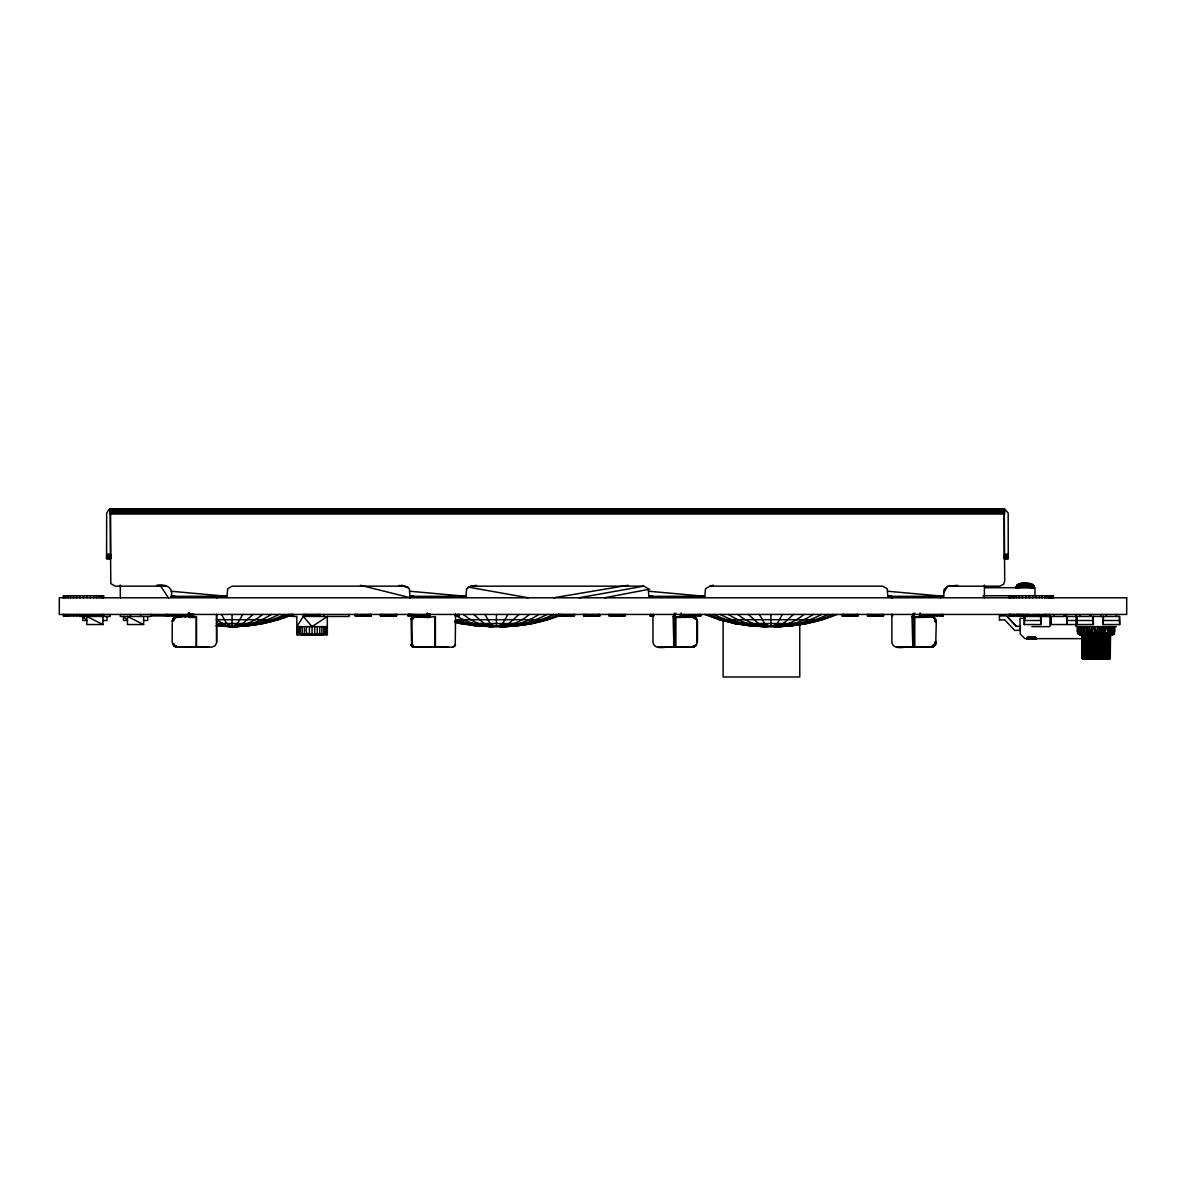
<?xml version="1.0" encoding="UTF-8"?>
<svg xmlns="http://www.w3.org/2000/svg" width="1186" height="1186" viewBox="0 0 1186 1186"><rect width="100%" height="100%" fill="white"/><g stroke="black" fill="none" stroke-linecap="round" stroke-linejoin="round"><path stroke-width="1.5" d="M1026.839 638.646L1028.736 637.282L1029.077 638.646L1030.96 637.282L1032.502 638.646L1033.495 637.282L1035.511 638.646L1035.141 637.282L1036.697 638.646L1035.141 637.282M1097.673 632.701L1097.584 634.629L1104.403 633.917L1111.326 634.703L1097.643 632.657L1085.472 634.658L1084.256 626.623C1095.864 637.712 1072.07 638.513 1078.044 626.623L1079.853 634.48L1089.875 634.525L1090.305 635.711L1081.069 634.703L1085.946 634.703L1078.459 633.887L1078.044 632.657L1114.366 632.657L1114.366 626.623C1117.449 641.493 1102.861 630.374 1096.205 633.013L1110.052 634.673L1113.521 634.302L1114.366 632.657L1092.484 634.629L1091.935 626.623C1106.049 642.056 1070.869 629.751 1080.075 634.703L1112.32 634.703L1114.366 632.657L1113.017 634.569L1108.05 634.895L1093.833 634.747L1093.625 632.701L1082.358 632.657L1083.085 634.466L1092.098 635.711L1091.876 634.703L1088.333 633.917L1089.193 626.623L1090.779 634.703L1078.637 633.013L1080.609 634.703M1111.801 634.703L1113.432 632.983L1099.318 632.701L1098.844 634.703L1100.341 634.139L1100.475 626.623C1109.236 644.028 1084.538 630.7 1078.326 633.68L1081.128 632.657L1083.381 635.37L1083.604 657.889L1084.464 658.897L1082.077 657.889L1082.077 635.711L1079.986 632.657M1112.572 632.657L1100.119 634.703L1103.988 634.643L1109.429 632.672L1107.754 635.711L1106.686 658.897L1102.061 657.889L1102.343 634.703L1093.284 635.711L1086.732 634.703M1094.174 633.68L1105.144 634.643L1105.797 626.623C1114.632 640.811 1094.574 632.153 1089.193 632.657L1081.721 634.302L1092.232 632.701L1091.95 634.806M1100.445 633.013C1085.546 636.437 1121.571 631.901 1110.318 635.711L1110.126 658.482L1107.072 658.897L1107.857 635.711L1111.326 634.703L1095.805 635.399L1088.733 634.643L1107.057 632.672L1106.271 634.643L1103.855 634.703L1113.965 633.858L1103.217 633.324L1084.434 635.711L1083.604 657.889L1089.43 658.897L1084.686 657.889L1084.389 635.37L1079.275 634.525L1113.343 634.421L1109.236 633.013L1110.229 626.623C1117.538 639.017 1103.87 633.116 1098.266 632.657L1097.643 626.623C1107.961 639.788 1089.282 633.28 1083.455 632.672L1078.459 633.902L1080.357 634.673M1081.069 634.703L1105.619 634.703L1104.7 657.889L1108.613 658.897L1109.473 658.23L1109.221 635.711L1108.584 657.889L1107.739 658.897L1104.225 657.889L1104.225 635.711L1108.421 635.711M1113.802 632.657L1113.372 626.623L1112.839 633.354L1110.289 635.37L1110.259 658.23L1082.077 657.889L1082.596 635.711L1081.676 634.703M1112.409 632.983L1109.562 635.711L1109.473 658.23M176.862 616.587L173.853 617.773L172.252 620.797L172.178 642.011L173.853 645.896L176.047 647.007L211.582 647.156L214.859 645.97L216.593 642.96L216.489 614.437M1108.584 657.889L1108.673 635.711L1110.645 633.013L1110.229 626.623M675.798 613.206L674.715 616.587L673.93 647.156C668.311 645.495 654.301 651.603 652.967 642.071L652.967 614.63M914.702 613.206L913.605 616.587L912.82 647.156C907.216 645.495 893.191 651.603 891.872 642.071L891.872 614.437M1098.266 632.657C1096.813 637.594 1075.539 635.874 1080.431 626.623L1082.106 633.976L1086.969 635.711L1079.586 634.629L1093.744 634.51L1102.357 632.687L1104.566 632.687L1104.403 633.917M428.087 615.949L408.088 615.949L408.103 614.437L428.057 615.03M1066.97 616.453L1066.97 624.533L1066.911 616.453M1088.585 635.711C1088.007 633.769 1084.464 634.036 1086.925 635.711L1087.977 658.897L1083.1 657.889L1083.426 635.711L1096.264 633.027M1086.109 635.711L1093.181 634.836L1094.218 658.897L1095.034 635.711L1104.033 634.703L1102.061 635.711L1101.423 657.889L1094.218 658.897L1088.036 657.889L1088.377 635.711C1083.055 628.12 1108.791 639.521 1111.282 632.657M1109.221 657.889L1109.562 635.711M1082.077 657.889L1086.658 658.897L1085.249 634.836L1083.1 635.711L1082.699 657.889L1083.619 658.897M1090.794 636.793L1090.898 631.249M1108.421 657.889L1102.758 658.897L1103.573 635.37L1100.341 635.059L1097.332 635.711L1095.968 658.897L1103.188 657.889L1104.225 635.711M189.567 613.903L189.567 617.417L189.226 612.91L189.152 617.417L194.548 617.417L194.548 616.587L193.392 617.417L193.392 613.903M1040.759 624.533L1040.759 616.453L1040.759 624.533L1024.289 624.533L1024.452 616.453L1119.525 616.453L1119.688 624.533L1103.217 624.533L1103.38 616.453L1103.217 624.533M1050.707 624.533L1050.766 616.453L1050.707 624.533L1075.672 624.533M1076.903 624.533L1077.066 616.453L1076.903 624.533L1093.373 624.533L1093.21 616.453L1093.373 624.533M1097.584 634.629C1089.904 636.126 1110.007 634.391 1110.155 635.711L1109.518 657.889L1110.318 657.889M1088.259 635.059L1107.072 634.703L1100.119 634.703C1102.061 636.585 1104.744 632.346 1102.268 633.013M1084.271 657.889C1086.91 658.897 1095.701 659.001 1097.851 657.889L1098.725 634.703L1092.484 635.711M1090.868 632.701L1092.484 657.889L1099.541 658.764L1100.564 634.703M309.042 633.68L306.018 634.703L301.511 633.68L301.511 634.703L309.398 634.184L301.511 634.184L302.904 633.68C309.694 634.836 311.977 634.851 304.253 633.68L301.511 634.036L305.01 634.703L309.531 633.68M1036.386 638.646L1035.304 637.282L1036.386 638.646L1034.488 637.282L1034.148 638.646L1032.265 637.282L1030.723 638.646L1029.73 637.282L1027.713 638.646L1028.084 637.282L1026.527 638.646L1028.084 637.282M1087.384 657.889L1088.036 635.711L1088.036 657.889M892.228 614.437L892.658 615.949M1099.541 635.711L1099.718 634.703M1093.284 635.711L1092.499 658.897L1098.814 657.889M1088.763 657.889L1089.222 658.897L1095.953 657.889L1096.842 634.703L1088.377 635.711L1088.97 658.23L1090.987 658.897L1086.094 657.889L1086.925 635.711L1098.992 634.139L1097.643 633.902M1098.562 635.711L1099.422 658.897L1106.36 657.889L1105.752 658.897L1110.229 658.186L1110.467 634.94M1104.225 657.889L1105.026 635.711L1111.341 634.703L1105.411 634.762M1102.268 632.657L1103.217 626.623C1104.878 630.062 1105.159 637.757 1099.555 635.399M1104.833 657.889C1102.832 659.979 1114.321 658.408 1107.843 657.889L1108.673 635.711L1109.681 635.207C1113.624 634.08 1106.375 635.459 1110.289 635.37L1097.747 634.747M1024.289 624.533L1024.452 616.453M1085.605 635.711L1084.686 657.889C1086.91 659.846 1081.187 658.823 1082.699 657.889L1082.596 635.711L1081.721 634.94L1083.381 635.37M1015.75 587.707C1018.211 581.14 1029.626 581.511 1033.91 586.092L1033.984 587.707M1091.58 635.711L1090.601 657.889C1095.686 658.912 1087.829 658.779 1085.679 658.23C1079.645 657.993 1084.108 659.431 1088.081 657.889M302.904 633.68L301.511 634.629M1099.659 657.889L1106.108 658.23L1106.39 635.711C1108.287 633.665 1107.324 635.918 1108.302 632.672M1023.518 587.707C1022.199 580.68 1030.916 584.609 1033.747 586.877L1031.968 584.313L1029.507 583.66L1032.784 584.802L1034.548 587.707M1082.566 634.703L1081.573 634.836L1090.171 635.711L1088.941 657.889L1096.012 658.897L1094.886 657.889M1102.002 635.207L1100.282 635.711L1101.423 657.889C1100.059 659.268 1091.906 659.283 1090.483 657.889L1090.171 635.711M1110.852 634.095L1108.717 634.703L1110.052 632.657M1107.754 635.711C1103.351 635.815 1101.942 634.199 1100.46 632.701M1101.423 657.889L1101.068 658.897L1107.783 657.889M1102.061 657.889L1103.543 635.711M1081.736 632.657L1082.181 626.623L1083.337 633.68L1085.457 635.711L1081.869 635.103L1082.877 635.711M1103.188 657.889L1102.654 658.897L1097.332 657.889M1107.694 632.657L1108.154 626.623L1109.266 632.657M935.68 642.071L934.064 645.955L931.158 647.156M411.913 617.18L414.981 616.587L412.654 619.136L411.068 619.136L413.41 616.587L411.112 618.692L411.616 646.177L413.41 647.082L435.41 647.082L435.41 616.587L427.316 617.417L427.316 612.91M913.368 613.206L912.019 616.587L912.82 647.082L932.492 647.007L935.739 644.547L936.288 620.797L934.687 617.773L931.677 616.587M1027.61 614.437L1027.447 616.453L1027.447 614.437M1104.774 635.711L1105.782 632.657L1104.166 633.013L1112.957 634.599L1105.782 632.657M455.572 614.215L455.231 645.881L453.022 647.156L435.292 647.082M304.253 633.68L303.912 634.703L301.511 634.466L322.622 634.466L315.684 633.68C314.038 635.133 315.52 634.569 318.619 633.68L322.622 634.184L321.228 633.68C315.476 635.147 310.065 635.192 319.879 633.68L322.622 634.036L314.868 634.184L322.622 634.703L322.622 633.68L318.13 634.703L315.091 633.68M1104.7 657.889L1104.122 658.897L1095.953 658.23M1021.932 587.707L1023.637 583.66L1033.288 587.707C1031.523 580.25 1023.103 585.41 1019.1 587.707L1017.632 584.802L1020.79 583.66L1017.514 584.802L1015.898 587.707M1094.144 632.657L1094.767 626.623L1096.205 634.703L1080.431 632.657C1077.748 635.726 1086.406 634.377 1088.081 635.711M1105.026 635.711L1106.182 657.889L1110.081 658.541L1082.596 658.764L1110.126 658.482L1108.273 658.897M305.528 633.68L305.01 634.703M1108.999 658.23L1110.229 658.186L1108.613 658.897M1030.723 638.646L1030.96 637.282M1034.414 587.707L1033.273 585.395L1029.507 583.66L1033.273 585.395L1032.354 587.707C1028.988 585.81 1020.746 580.236 1020.449 587.707L1017.973 584.802L1020.716 583.66L1017.025 585.395L1016.313 587.707M1083.233 635.059L1082.077 635.711L1110.318 635.711L1111.149 634.703L1104.952 634.703M1079.482 633.013L1080.431 626.623M306.67 633.68L306.018 634.703M1013.496 597.788L1013.852 595.772L1013.852 597.788M308.404 634.703L309.472 634.036M1083.144 632.657L1084.256 626.623M232.115 614.437L231.967 626.549L216.549 625.126M1019.1 587.707C1019.945 580.325 1027.639 585.884 1031.197 587.707L1032.665 584.802L1027.995 583.66M308.093 634.703C307.886 634.821 304.95 631.93 306.848 626.623M1028.736 637.282L1028.351 638.646L1030.323 637.282L1031.612 638.646L1032.902 637.282L1034.874 638.646L1034.859 637.282L1036.015 638.646L1034.029 637.282L1033.347 638.646L1031.612 637.282L1029.878 638.646L1029.196 637.282L1027.209 638.646L1028.366 637.282L1027.713 638.646M172.919 620.738L173.808 618.455L176.284 616.646M412.002 619.922L412.031 643.805M309.057 634.466L308.449 633.68L307.574 634.703M1017.944 587.707L1019.308 584.802L1021.309 583.66L1020.182 583.734L1016.521 586.092L1033.91 586.092L1028.988 583.66L1032.324 584.802L1029.848 587.707C1029.552 580.236 1021.309 585.81 1017.944 587.707L1016.906 586.092L1017.514 584.802L1022.302 583.66M1096.205 632.657L1097.643 626.623M411.616 617.491C414.122 616.542 412.802 619.611 411.112 618.692M1016.521 586.092L1020.983 583.66L1025.149 586.092C1027.699 583.052 1034.34 583.631 1028.277 586.877L1020.182 583.734L1017.01 587.707L1026.661 583.66L1033.792 586.092M1104.181 632.657L1105.797 626.623M1110.318 635.711L1111.312 634.703M1029.878 638.646L1030.323 637.282M1090.127 632.657L1091.935 626.623M964.559 509.298L966.382 509.016L960.008 509.061L966.56 509.016L148.458 509.016M1082.151 658.23L1110.2 658.23L1109.533 658.867M684.959 617.417C688.888 615.756 697.472 615.326 697.472 621.672L697.472 642.011L696.093 645.599L692.787 647.082L673.93 647.156L673.114 616.587L674.463 613.206M1029.077 638.646L1029.73 637.282M1113.357 633.976L1078.711 634.169L1113.357 633.976L1110.215 632.657L1107.65 635.37L1107.457 657.889L1106.849 634.703M1090.142 633.013L1110.986 634.762L1107.798 635.399M242.715 614.437L237.556 623.495L232.263 626.549L226.674 623.495L221.53 614.437M507.904 614.437L502.745 623.495L497.379 626.549M782.375 614.437L777.215 623.495L771.849 626.549M1028.351 638.646L1029.196 637.282M940.646 597.788L941.536 596.321M943.715 592.689L947.54 586.344M965.523 509.016L960.008 509.372M1027.209 638.646L1028.366 637.282M1026.602 638.646L1027.921 637.282M252.974 614.437L242.819 623.495L232.382 626.549C251.995 626.416 271.446 622.25 289.428 614.437M519.023 614.437L508.868 623.495L498.313 626.549M793.493 614.437L783.353 623.495L772.783 626.549M1087.147 632.672L1079.393 634.569L1096.264 632.701L1093.625 632.701M302.726 634.703L307.648 633.68M453.022 647.156L455.572 644.621M961.031 509.061L960.008 509.061L966.382 509.016M693.336 646.533L694.522 645.599M1110.022 633.013L1111.267 632.983M1112.957 632.657L1111.979 626.623L1111.979 632.657L1113.343 632.657M923.85 617.417L921.552 617.298M149.688 509.357L148.799 509.016L154.832 509.016L149.54 509.357M931.707 646.785L933.115 645.896M322.622 634.629L316.484 633.68L316.054 634.703M1029.73 586.877L1031.657 584.313L1028.988 583.66M1079.067 634.421L1078.326 633.68M262.61 614.437C254.071 621.449 243.575 626.401 232.382 626.549C250.542 626.416 268.525 622.176 284.936 614.437M529.46 614.437C520.906 621.464 510.395 626.416 499.173 626.549M803.945 614.437C795.391 621.464 784.865 626.416 773.657 626.549M963.343 509.298L964.855 509.016M312.066 634.703L312.066 626.623L327.321 616.453L327.321 634.703L296.826 634.703L296.826 616.453L293.105 616.453L293.001 614.437M1032.354 587.707C1031.568 581.511 1025.297 584.802 1022.021 586.877L1019.159 584.313L1023.637 583.66M1017.217 586.877L1021.339 584.802L1023.622 586.092M156.715 585.306C163.994 583.69 174.312 586.966 171.125 596.321L227.03 596.321L227.712 588.701L232.115 586.166L404.93 586.166L409.333 588.701L410.015 596.321L465.935 596.321L466.617 588.701L471.005 586.166L643.835 586.166L648.223 588.701L648.905 596.321L704.825 596.321L705.507 588.701L709.91 586.166L882.725 586.166L887.128 588.701L887.81 596.321L943.715 596.321L944.026 589.501L947.91 586.24L999.635 586.166L1003.519 584.342L1004.705 581.081L1004.231 509.016L1004.231 558.799L1008.263 558.799L1008.189 513.138L1004.69 509.09L111.217 509.046L108.386 510.217L106.651 513.227L106.577 558.799L110.609 558.799L110.609 513.064M1112.127 633.858L1114.232 633.354L1078.296 633.62L1114.084 633.68L1112.928 633.013M413.81 617.313L418.495 616.512L415.649 617.313M1110.926 634.762L1109.577 634.747M1086.613 632.657L1086.613 626.623L1089.074 634.703L1078.074 632.983L1079.038 626.623L1079.453 632.657M1094.144 633.013L1095.997 657.889M963.996 509.298L964.974 509.298M308.449 633.68L303.912 634.703M271.327 614.437C259.704 621.849 246.243 626.416 232.382 626.549C248.6 626.416 264.567 622.057 278.843 614.437M538.904 614.437C527.281 621.849 513.82 626.416 499.958 626.549M813.374 614.437C801.751 621.849 788.29 626.416 774.443 626.549M1026.779 587.707L1030.456 584.313L1029.211 583.734M1026.735 586.877L1029.848 583.957L1027.372 583.66M1078.459 633.887L1085.724 634.673L1084.434 632.672M1113.684 633.354L1078.074 632.983L1080.001 632.983M1083.767 657.889L1082.329 658.541L1084.034 658.764M178.434 616.587L174.52 617.269M547.043 614.437C532.781 622.042 516.844 626.401 500.64 626.549M821.513 614.437C807.251 622.042 791.314 626.401 775.11 626.549M1086.45 634.703L1094.841 633.027M553.654 614.437C537.258 622.161 519.32 626.401 501.189 626.549M828.125 614.437C811.743 622.161 793.79 626.401 775.674 626.549M1083.1 658.897L1093.284 657.889M1082.032 635.385L1085.264 634.999M1104.047 657.889L1097.717 658.897L1097.332 635.711M115.101 509.016L109.512 509.506L111.276 510.766L109.913 509.328M558.517 614.437C540.579 622.22 521.158 626.401 501.604 626.549M832.987 614.437C815.049 622.22 795.643 626.401 776.074 626.549M292.186 614.437C268.273 624.414 241.959 628.269 216.178 625.778M561.497 614.437C542.61 622.265 522.3 626.386 501.841 626.549M835.967 614.437C817.08 622.265 796.77 626.386 776.326 626.549M232.115 625.778L232.263 626.549L244.331 625.778L232.53 626.549C253.285 626.386 273.892 622.265 293.105 614.437M490.915 626.549C515.302 627.305 539.897 623.88 562.505 614.437L562.342 615.949M765.4 626.549C789.772 627.305 814.382 623.88 836.975 614.437M1110.2 658.23L1082.329 658.541L1083.648 658.23M1101.512 634.643L1114.336 632.983M1079.127 633.591L1084.271 632.657L1083.159 633.013L1092.41 634.569L1091.016 634.139M148.799 509.016L154.832 509.016L150.785 509.016M1090.868 633.013L1081.395 633.858M1101.616 634.703L1084.701 632.657M208.958 646.844L192.577 647.156M447.848 646.844L431.467 647.156M1083.455 632.672L1082.433 633.294L1088.214 633.324M234.887 625.778L231.967 626.549L216.934 624.637M1021.205 583.957L1017.395 585.395L1016.55 586.877C1021.517 583.201 1029.418 582.311 1034.162 586.877L1016.002 586.877L1019.308 584.802L1024.378 583.66M1021.695 584.313L1025.149 583.66L1033.08 586.877M709.91 586.166L713.468 585.232M1085.472 634.658L1094.841 632.701M1082.996 634.836L1081.41 634.762L1092.232 633.013M1110.467 634.703L1106.39 635.711L1101.394 635.251M1086.02 633.932L1081.914 634.48M1113.965 633.858L1112.972 634.095L1113.758 634.095M1088.185 633.013L1089.504 632.687L1089.875 634.525M1103.217 633.324L1104.551 633.013M1099.022 633.902L1103.247 633.013M1100.386 633.902L1111.208 633.294M1089.993 634.703L1096.264 633.62M1086.42 633.013L1088.214 632.657M1101.794 633.902L1105.263 632.672M1099.318 632.701L1096.264 633.324L1101.868 633.324M604.504 597.788L649.78 589.131M579.079 597.788L643.835 586.166M1021.102 583.734L1018.537 584.802L1020.568 586.877M1078.771 634.213L1082.61 633.858M553.669 597.788L628.076 585.247M1083.441 658.764L1083.796 658.541M1108.717 635.37L1110.259 635.711M1104.21 634.362L1111 633.858M471.005 586.166L476.49 585.365M242.359 625.778L231.967 626.549L224.154 625.778L216.46 623.495L263.425 623.495M1108.866 635.059L1110.407 635.251M1081.573 634.836C1075.183 633.443 1081.943 634.97 1085.664 634.703M1080.52 633.013L1084.048 635.399L1101.527 634.806M1105.219 634.703L1110.496 634.48M1021.309 583.66L1019.856 584.313L1023.562 586.877M690.43 647.156L691.942 647.022M692.253 647.156L695.174 645.955L693.336 645.955M929.32 647.156L930.921 647.007M232.263 626.549L240.091 625.778M1093.744 634.51L1092.558 634.703M681.164 617.357L690.044 616.512L692.891 617.313M920.054 617.357L928.934 616.512L931.796 617.313M1108.94 634.673L1113.521 634.302M171.125 596.321L174.653 596.009M410.015 596.321L413.514 596.009M648.905 596.321L652.522 595.995M948.8 586.166L957.695 585.35M887.81 596.321L891.012 596.039M1110.689 634.302L1106.582 634.377M1106.434 634.54L1103.469 634.703M682.662 617.298L685.286 617.417M1110.274 634.599L1106.271 634.643L1109.384 634.673L1108.124 634.762M1083.782 634.895L1085.101 634.806M1022.94 583.66L1020.568 583.734L1021.339 584.802M245.917 625.778L232.53 626.549L247.103 625.778M1092.024 634.999L1093.877 634.895L1093.937 635.711M912.82 647.156L914.124 647.082L914.124 617.417L913.428 647.082L912.716 616.587L912.82 647.156L914.791 647.082L914.791 617.417M964.055 509.016L960.008 509.15M190.946 647.156L191.687 647.156M430.236 647.156L433.602 647.156M678.288 647.156L674.938 647.156M913.843 647.156L917.534 647.156M916.763 647.156L917.593 647.156M191.005 647.156L191.776 647.156M1112.053 634.673L1105.989 633.013M315.283 634.629L309.427 634.703L309.427 626.623M1086.257 634.377L1081.543 634.095M1087.325 634.169L1091.135 634.51M1083.485 633.013L1084.449 634.658L1093.67 633.902M691.216 647.082L673.93 647.156L673.826 616.587L674.538 647.082L675.234 617.417L675.234 647.082L673.93 647.156L675.901 647.082L675.901 617.417M933.619 617.313L930.773 616.512L924.176 617.417M1092.276 633.62L1081.187 633.294M1092.336 634.139L1093.685 634.139M191.346 647.156L194.697 647.156M110.135 509.268L1004.705 509.268M110.135 509.654L1004.705 509.654M110.135 510.158L1004.705 510.158M110.135 510.781L1004.705 510.781M110.135 511.507L1004.705 511.507M110.135 512.293L1004.705 512.293M110.135 513.064L1004.705 513.138M110.135 514.012L1004.705 514.012M106.577 554.233L110.609 554.233M1004.231 554.233L1008.263 554.233M106.577 555.048L110.609 555.048M1004.231 555.048L1008.263 555.048M106.577 555.819L110.609 555.819M1004.231 555.819L1008.263 555.819M106.577 556.545L110.609 556.545M1004.231 556.545L1008.263 556.545M106.577 557.198L110.609 557.198M1004.231 557.198L1008.263 557.198M106.577 557.746L110.609 557.746M1004.231 557.746L1008.263 557.746M106.577 558.206L110.609 558.206M1004.231 558.206L1008.263 558.206M106.577 558.532L110.609 558.532M1004.231 558.725L1008.263 558.532M1019.856 583.734L1030.441 583.734M1019.026 583.957L1031.286 583.957M1018.24 584.313L1032.072 584.313M1017.514 584.802L1032.784 584.802M1016.891 585.395L1033.406 585.395M166.04 586.166L115.205 586.166L110.817 583.616L110.135 509.016L113.396 509.313M984.677 587.707L1034.963 587.707L1034.963 595.772M982.986 595.772L1053.45 595.772M189.641 615.949L151.675 615.949L151.675 614.437M287.516 615.949L293.802 615.949M304.165 615.949L320.309 615.949L320.176 614.437M380.528 615.949L380.528 614.437L380.41 615.949L396.554 615.949L396.554 614.437M455.291 615.949L458.908 615.949L458.908 614.437M558.428 615.949L558.428 614.437L558.309 615.949L574.454 615.949L574.454 614.437M653.827 615.949L650.136 615.949L650.165 614.437L650.195 615.949M679.963 615.949L701.015 615.949L700.956 614.437M842.075 615.949L858.219 615.949L858.086 614.437M867.485 615.949L883.629 615.949L883.629 614.437M919.061 615.949L943.092 615.949L943.048 614.437L943.003 615.949M999.413 615.934L1006.499 615.86L1016.417 626.356L1020.093 626.356M690.044 616.512L694.062 616.913L696.538 619.922M928.934 616.512L931.514 616.512M176.047 616.661L196.52 616.587L196.52 647.082L176.047 647.007M412.609 616.75L427.805 616.587M673.114 616.587L681.224 617.417L681.224 612.91M679.356 616.587L693.602 616.661M912.019 616.587L920.114 617.417L920.114 612.91M919.951 616.587L932.492 616.661M175.261 616.898L176.833 616.898M412.239 616.928L413.81 616.928M414.463 616.913L416.301 616.913M692.239 616.913L694.388 616.898M931.129 616.913L933.278 616.898M695.129 617.269L691.216 616.587M934.019 617.269L930.106 616.587M674.715 617.417L681.224 617.417M913.605 617.417L920.114 617.417M173.853 617.773L175.424 617.773M695.797 617.773L694.225 617.773L694.788 618.41M411.379 617.862L412.965 617.862M693.484 617.832L695.322 617.832L691.868 616.512M411.216 618.262L412.787 618.262M173.275 618.41L175.647 618.455M693.988 618.455L696.375 618.41M933.693 618.41L935.265 618.41M1025.43 618.321L1019.96 618.321L1020.242 634.08L1024.971 638.646L1081.632 638.646M172.8 619.136L174.386 619.136M695.263 619.136L696.834 619.136M278.488 619.7L216.252 619.7L226.659 625.778L231.967 626.549L226.659 625.778M547.888 619.7L457.01 619.7L468.544 623.495L480.315 625.778L492.205 626.549M704.825 614.437L719.442 619.7L822.358 619.7M172.459 619.937L174.031 619.937M934.509 619.937L936.08 619.937M999.413 619.893L1004.764 619.893L1014.682 630.389L1020.138 630.329M102.945 620.5L106.992 620.5L106.992 616.453M143.61 620.5L147.657 620.5L147.657 616.453M1024.452 620.5L1040.596 620.5L1040.596 616.453M1066.614 620.5L1075.583 620.5M1077.066 620.5L1093.21 620.5M1103.38 620.5L1119.525 620.5L1119.688 624.533M172.252 620.797L173.823 620.797M934.716 620.797L936.288 620.797M934.79 621.672L936.362 621.672M455.009 622.235L460.035 623.495L532.81 623.495M719.442 619.7L734.505 623.495L807.295 623.495M102.945 624.533L86.815 624.533L86.815 616.453L102.945 624.533L102.945 616.453M143.61 624.533L127.465 624.533L127.465 616.453L143.61 624.533L143.61 616.453M248.052 625.778L216.415 625.778L231.848 626.549L224.154 625.778M460.035 623.495L475.408 625.778L517.452 625.778M734.505 623.495L749.878 625.778L791.922 625.778M327.321 626.623L296.826 626.623L303.275 616.453L303.275 614.437M1031.879 626.623L1049.966 626.623L1049.966 616.453M1116.382 626.623L1076.028 626.623L1076.191 614.437M1089.549 633.324L1090.883 633.324M301.511 634.184L309.398 634.184M314.616 633.68L322.622 634.184M1027.135 637.905L1036.697 638.646L1035.363 637.282L1036.623 638.646M934.79 642.011L936.362 642.011M934.716 642.886L936.288 642.886M172.459 643.746L174.031 643.746M934.509 643.746L936.08 643.746M172.8 644.547L174.386 644.547M411.068 644.547L412.654 644.547M933.234 644.606L935.072 644.606M411.112 644.991L412.684 644.991M694.996 644.991L696.567 644.991M411.216 645.421L412.787 645.421M933.693 645.273L935.265 645.273M173.853 645.896L176.314 645.955M411.379 645.821L413.188 646.177L411.616 646.177M934.687 645.896L931.588 646.474L933.412 646.474M693.958 646.118L695.53 646.118M174.52 646.4L176.091 646.4L175.424 645.896M932.448 646.4L934.019 646.4M174.475 645.955L176.951 646.474M411.913 646.489L413.484 646.489M692.683 646.474L694.907 646.533M175.261 646.785L176.833 646.785M412.239 646.741L413.81 646.741M692.654 646.844L694.225 646.844M930.862 646.844L933.278 646.785M413.01 647.052L435.41 647.082M658.052 647.156L693.514 647.022M896.942 647.156L932.492 647.007M915.963 647.156L899.581 646.844M1085.827 633.013L1087.073 633.013M1100.415 633.62L1104.477 633.635M1099.037 633.62L1100.341 634.139M1098.962 634.347L1101.601 634.525M1097.613 634.347L1100.237 634.51M1097.599 634.51L1098.918 634.51M415.915 616.512L427.375 617.357M1100.282 634.347L1102.876 634.525M177.618 647.007L196.224 647.082L196.224 616.587M1101.675 634.347L1104.107 634.525M1104.314 634.154L1106.716 634.184M308.864 634.629L314.72 634.703L314.72 626.623M1107.576 634.554L1108.613 634.569M455.291 615.845L458.908 615.949M149.985 509.016L151.571 509.357M149.317 509.016L150.918 509.357M1091.505 635.059L1088.111 634.836L1091.417 634.836M749.878 625.778L765.474 626.549M475.408 625.778L491.004 626.549M231.848 626.549L217.142 625.778L231.848 626.549L221.871 625.778M433.305 647.082L435.114 647.082L435.114 616.587M194.415 647.082L195.053 647.082M1082.121 634.599L1084.449 634.658M765.726 626.549C746.157 626.401 726.751 622.22 708.813 614.437M491.256 626.549L476.668 625.778L455.157 621.597M1097.717 634.999L1093.877 634.895M1113.269 633.591L1114.114 633.635M766.126 626.549C748.01 626.401 730.057 622.161 713.675 614.437M491.656 626.549L478.225 625.778L455.127 620.649M1100.415 634.836L1105.055 635.37M766.69 626.549C750.486 626.401 734.549 622.042 720.287 614.437M1103.781 634.836L1106.553 635.059L1103.855 634.703M1113.372 633.294L1114.232 633.354M767.357 626.549C753.51 626.416 740.049 621.849 728.426 614.437M425.878 617.298L423.58 617.417M492.887 626.549C479.678 626.356 466.691 622.353 455.513 615.312M1092.069 635.251L1095.805 635.399M662.425 647.156L660.676 646.844M887.81 591.251L943.715 596.321M648.905 591.251L704.825 596.321M410.015 591.251L465.935 596.321M171.125 591.251L227.03 596.321M768.143 626.549C756.935 626.416 746.409 621.464 737.855 614.437M493.672 626.549C482.465 626.416 471.939 621.464 463.385 614.437M417.324 647.067L418.109 647.156M415.5 647.067L416.286 647.156M178.434 647.067L179.219 647.156M176.595 647.067L177.381 647.156M433.943 647.082L414.181 646.933M1078.726 633.354L1078.074 632.983M1108.866 658.541L1109.903 658.704M416.671 616.512L423.194 617.135M769.017 626.549L758.447 623.495L748.307 614.437M494.547 626.549L483.977 623.495L473.822 614.437M750.189 625.778L735.068 623.495L720.228 619.7L705.833 614.437M475.719 625.778L455.646 622.235M1109.355 634.895L1110.437 635.059M1092.128 633.013L1094.159 633.354M468.129 587.085L528.259 597.788M316.573 634.703L315.684 633.68M1106.731 634.836L1107.783 635.059M399.074 585.38L408.206 587.352M1026.661 583.66L1028.366 587.707M1038.506 614.852L1044.955 616.453L1044.955 614.437M410.445 597.788L360.396 585.261M401.357 585.232L404.93 586.166M318.13 634.703L317.477 633.68M314.75 634.184L315.728 634.703M769.951 626.549L764.585 623.495L759.425 614.437M495.466 626.549L490.1 623.495L484.955 614.437M1110.674 632.657L1113.876 633.976M1083.767 635.711L1082.077 635.711L1082.24 639.402M1103.128 635.399L1104.047 635.711M319.123 634.703L318.619 633.68M172.741 615.03L177.618 616.779M173.645 615.03L180.05 617.357M176.521 615.104L181.666 617.076M1028.558 583.734L1031.197 587.707M1097.687 635.251L1098.814 635.711M180.88 615.104L185.624 617.076M109.112 509.698L111.276 510.766M1025.92 583.66L1026.676 586.092M149.97 509.357L150.385 509.357M320.235 634.703L319.879 633.68M111.647 509.016L112.611 509.669M1034.859 637.282L1036.015 638.646M321.347 634.629L321.228 633.68M1016.417 626.356L1006.499 615.86M1034.488 637.282L1035.511 638.646M312.066 626.623L303.275 616.453L349.025 616.453L349.025 614.437M1034.029 637.282L1034.874 638.646M1089.652 634.762L1089.934 635.533M160.347 585.647L168.397 597.788M173.912 645.332L173.126 643.805M1033.495 637.282L1034.148 638.646M1032.902 637.282L1033.347 638.646M935.131 619.151L935.68 621.583M892.183 597.788L891.872 596.321L891.872 597.788M316.484 633.68L317.27 634.703L317.285 626.623M1032.265 637.282L1032.502 638.646M1078.044 626.623L1078.637 633.013M216.756 597.788L216.667 596.321L216.667 597.788M593.089 614.437L593.178 615.949L593.193 614.437M189.063 612.91L189.152 616.587M1050.707 616.453L1050.766 621.538M427.345 613.903L427.36 617.417M1119.525 616.453L1119.525 620.5M1116.53 614.437L1116.53 616.453M1106.375 614.437L1106.375 616.453M1101.29 614.437L1101.29 616.453M1091.12 614.437L1091.12 616.453M1090.23 614.437L1090.23 616.453M1083.1 635.711L1083.1 657.889M1080.061 614.437L1080.061 616.453M1066.021 614.437L1066.021 616.453M1063.916 614.437L1063.916 616.453M1053.746 614.437L1053.746 616.453M1053.316 595.772L1053.45 597.788M1052.96 595.772L1052.96 597.788M1052.367 595.772L1052.367 597.788M1051.552 595.772L1051.552 597.788M1050.559 595.772L1050.559 597.788M1049.477 595.772L1049.417 597.788M1049.477 614.437L1049.477 615.949L1009.123 615.949L1009.123 614.437M1049.165 595.772L1049.165 597.788M1049.165 614.437L1049.165 615.949M1048.261 595.772L1048.261 597.788M1048.261 614.437L1048.261 615.949M1046.778 595.772L1046.778 597.788M1046.778 614.437L1046.778 615.949M1046.008 614.437L1046.008 616.453M1045.37 614.437L1045.37 615.949M1044.762 595.772L1044.762 597.788M1044.762 614.437L1044.762 615.949M1042.272 595.772L1042.272 597.788M1042.272 614.437L1042.272 615.949M1039.396 595.772L1039.396 597.788M1039.396 614.437L1039.396 615.949M1037.602 614.437L1037.602 616.453M1036.208 595.772L1036.208 597.788M1036.208 614.437L1036.208 615.949M1032.798 595.772L1032.798 597.788M1032.798 614.437L1032.798 615.949M1031.612 637.282L1031.612 638.646M1029.3 595.772L1029.3 597.788M1029.3 614.437L1029.3 615.949M1026.557 614.437L1026.557 615.949M1025.801 595.772L1025.801 597.788M1025.801 614.437L1025.801 615.949M1025.149 583.66L1025.149 587.707M1025.149 614.437L1025.149 615.949M1023.755 614.437L1023.755 615.949M1023.177 614.437L1023.177 615.949M1022.406 595.772L1022.406 597.788M1022.391 614.437L1022.406 615.949M1021.116 614.437L1021.116 615.949M1020.138 628.476L1020.138 630.389M1019.96 614.437L1019.99 615.949M1019.219 595.772L1019.219 597.788M1019.219 614.437L1019.219 615.949M1018.967 614.437L1018.967 615.949M1018.166 614.437L1018.166 615.949M1017.573 614.437L1017.573 615.949M1017.203 614.437L1017.203 615.949L1017.084 614.437M1016.328 595.772L1016.328 597.788M1016.328 614.437L1016.328 615.949M1014.623 614.437L1014.623 615.949M1013.852 614.437L1013.852 615.949M1012.607 614.437L1012.607 615.949M1011.836 595.772L1011.836 597.788M1011.836 614.437L1011.836 615.949M1011.124 614.437L1011.124 615.949M1010.339 595.772L1010.339 597.788M1010.339 614.437L1010.339 615.949M1010.205 614.437L1010.205 615.949M1009.894 614.437L1009.894 615.949M1009.434 595.772L1009.434 597.788M1009.434 614.437L1009.434 615.949M1009.123 595.772L1009.123 597.788M999.413 615.86L999.413 619.967M984.38 585.083L984.38 597.788M942.707 614.437L942.618 615.949M941.565 614.437L941.565 615.949M941.476 614.437L941.476 615.949M939.697 614.437L939.594 615.949M933.931 614.437L934.019 615.949M930.387 614.437L930.298 615.949M926.37 614.437L926.281 615.949M922.1 614.437L922.1 615.949M922.011 614.437L922.011 615.949M892.183 614.437L892.272 615.949M883.14 614.437L883.14 615.949M882.547 614.437L882.547 615.949M881.732 614.437L881.732 615.949M880.738 614.437L880.738 615.949M879.597 614.437L879.597 615.949M878.322 614.437L878.322 615.949M876.958 614.437L876.958 615.949M875.55 614.437L875.55 615.949M874.156 614.437L874.156 615.949M872.792 614.437L872.792 615.949M871.517 614.437L871.517 615.949M870.361 614.437L870.361 615.949M869.368 614.437L869.368 615.949M868.567 614.437L868.567 615.949M867.974 614.437L867.974 615.949M867.485 614.437L867.603 615.949M857.73 614.437L857.73 615.949M857.137 614.437L857.137 615.949M856.322 614.437L856.322 615.949M855.328 614.437L855.328 615.949M854.172 614.437L854.172 615.949M852.897 614.437L852.897 615.949M851.548 614.437L851.548 615.949M850.14 614.437L850.14 615.949M848.746 614.437L848.746 615.949M847.382 614.437L847.382 615.949M846.107 614.437L846.107 615.949M844.951 614.437L844.951 615.949M843.958 614.437L843.958 615.949M843.157 614.437L843.157 615.949M842.549 614.437L842.549 615.949M842.193 614.437L842.193 615.949M799.779 623.792L799.779 676.984L723.119 676.984L723.119 619.967M770.9 614.437L770.9 626.549M700.57 614.437L700.63 615.949M699.429 614.437L699.488 615.949M697.561 614.437L697.62 615.949M696.79 621.583L696.79 642.071M695.011 614.437L695.07 615.949M691.883 614.437L691.942 615.949M684.233 614.437L684.292 615.949M653.53 614.437L653.605 615.949M650.58 614.437L650.521 615.949M625.155 614.437L625.274 615.949L609.13 615.949L609.13 614.437M624.785 614.437L624.785 615.949M624.192 614.437L624.192 615.949M623.391 614.437L623.391 615.949M622.398 614.437L622.398 615.949M621.242 614.437L621.242 615.949M619.967 614.437L619.967 615.949M618.603 614.437L618.603 615.949M617.209 614.437L617.209 615.949M615.801 614.437L615.801 615.949M614.437 614.437L614.437 615.949M613.162 614.437L613.162 615.949M612.02 614.437L612.02 615.949M611.027 614.437L611.027 615.949M610.212 614.437L610.212 615.949M609.619 614.437L609.619 615.949M609.263 614.437L609.263 615.949M599.864 614.437L599.864 615.949L583.72 615.949L583.72 614.437M599.745 614.437L599.745 615.949M599.375 614.437L599.375 615.949M598.782 614.437L598.782 615.949M597.966 614.437L597.966 615.949M596.973 614.437L596.973 615.949M595.832 614.437L595.832 615.949M594.557 614.437L594.557 615.949M591.784 614.437L591.784 615.949M590.391 614.437L590.391 615.949M589.027 614.437L589.027 615.949M587.752 614.437L587.752 615.949M586.596 614.437L586.596 615.949M585.602 614.437L585.602 615.949M584.802 614.437L584.802 615.949M584.209 614.437L584.209 615.949M583.838 614.437L583.838 615.949M574.32 614.437L574.32 615.949M573.965 614.437L573.965 615.949M573.372 614.437L573.372 615.949M572.556 614.437L572.556 615.949M571.563 614.437L571.563 615.949M570.407 614.437L570.407 615.949M569.132 614.437L569.132 615.949M567.783 614.437L567.783 615.949M566.374 614.437L566.374 615.949M564.981 614.437L564.981 615.949M563.617 614.437L563.617 615.949M561.186 614.437L561.186 615.949M560.192 614.437L560.192 615.949M559.392 614.437L559.392 615.949M558.784 614.437L558.784 615.949M496.43 614.437L496.43 626.549M458.522 614.437L458.522 615.949M457.381 614.437L457.381 615.949M455.513 614.437L455.513 615.949M429.851 613.903L429.851 617.417M429.421 613.903L429.421 617.417M428.991 613.903L428.991 617.417M428.591 613.903L428.591 617.417M428.22 613.903L428.22 617.417M427.909 613.903L427.909 617.417M427.657 613.903L427.657 617.417M427.464 613.903L427.464 617.417M424.84 614.437L424.81 615.949M420.822 614.437L420.793 615.949M417.161 614.437L417.19 615.949M414.033 614.437L414.062 615.949M411.527 614.437L411.498 615.949M409.644 614.437L409.615 615.949M408.473 614.437L408.503 615.949M408.117 614.437L408.117 615.949M396.42 614.437L396.42 615.949M396.065 614.437L396.065 615.949M395.472 614.437L395.472 615.949M394.656 614.437L394.656 615.949M393.663 614.437L393.663 615.949M392.507 614.437L392.507 615.949M391.232 614.437L391.232 615.949M389.883 614.437L389.883 615.949M388.474 614.437L388.474 615.949M387.081 614.437L387.081 615.949M385.717 614.437L385.717 615.949M384.442 614.437L384.442 615.949M383.286 614.437L383.286 615.949M382.292 614.437L382.292 615.949M381.492 614.437L381.492 615.949M380.884 614.437L380.884 615.949M371.129 614.437L371.129 615.949L354.985 615.949L355.118 614.437M371.01 614.437L371.01 615.949M370.64 614.437L370.64 615.949M370.047 614.437L370.047 615.949M369.246 614.437L369.246 615.949M368.253 614.437L368.253 615.949M367.097 614.437L367.097 615.949M365.822 614.437L365.822 615.949M364.458 614.437L364.458 615.949M363.064 614.437L363.064 615.949M361.656 614.437L361.656 615.949M360.307 614.437L360.307 615.949M359.032 614.437L359.032 615.949M357.875 614.437L357.875 615.949M356.882 614.437L356.882 615.949M356.067 614.437L356.067 615.949M355.474 614.437L355.474 615.949M327.084 626.623L327.084 634.703M326.402 626.623L326.402 634.703M325.275 626.623L325.275 634.703M323.615 614.437L323.615 616.453M323.748 626.623L323.748 634.703M321.866 626.623L321.866 634.703M319.82 614.437L319.82 615.949M319.701 626.623L319.701 634.703M319.227 614.437L319.227 615.949M318.411 614.437L318.411 615.949M317.418 614.437L317.418 615.949M316.262 614.437L316.262 615.949M314.987 614.437L314.987 615.949M313.638 614.437L313.638 615.949M312.229 614.437L312.229 615.949M310.836 614.437L310.836 615.949M309.472 614.437L309.472 615.949M308.197 614.437L308.197 615.949M307.041 614.437L307.041 615.949M306.047 614.437L306.047 615.949M305.247 614.437L305.247 615.949M304.654 614.437L304.654 615.949M304.446 626.623L304.446 634.703M304.283 614.437L304.283 615.949M302.267 626.623L302.267 634.703M300.384 626.623L300.384 634.703M298.872 626.623L298.872 634.703M297.745 626.623L297.745 634.703M297.049 626.623L297.049 634.703M292.008 614.437L292.008 615.949M290.852 614.437L290.852 615.949M289.577 614.437L289.577 615.949M288.228 614.437L288.228 615.949M216.667 614.437L216.667 642.071M192.532 613.903L192.532 617.417M191.702 613.903L191.702 617.417M190.916 613.903L190.916 617.417M190.19 613.903L190.19 617.417M188.678 612.91L188.678 616.587M188.426 612.91L188.426 616.587M187.047 614.437L187.047 615.949M182.763 614.437L182.763 615.949M178.745 614.437L178.745 615.949M175.113 614.437L175.113 615.949M171.985 614.437L171.985 615.949M169.45 614.437L169.45 615.949M167.819 614.437L167.819 615.949M167.567 614.437L167.567 615.949M166.425 614.437L166.425 615.949M166.04 614.437L166.04 615.949M150.785 614.437L150.785 616.453L120.29 616.453L120.29 614.437M140.63 614.437L140.63 616.453M130.46 614.437L130.46 616.453M120.29 585.083L120.29 597.788M110.135 614.437L110.135 616.453L79.625 616.453L79.625 614.437M103.671 597.788L103.671 595.772L63.332 595.772L63.332 597.788M103.671 614.437L103.671 615.949L63.332 615.949L63.332 614.437M103.375 595.772L103.375 597.788M103.375 614.437L103.375 615.949M102.456 595.772L102.456 597.788M102.456 614.437L102.456 615.949M100.973 595.772L100.973 597.788M100.973 614.437L100.973 615.949M99.965 614.437L99.965 616.453M98.957 595.772L98.957 597.788M98.957 614.437L98.957 615.949M96.466 595.772L96.466 597.788M96.466 614.437L96.466 615.949M93.59 595.772L93.59 597.788M93.59 614.437L93.59 615.949M90.403 595.772L90.403 597.788M90.403 614.437L90.403 615.949M89.795 614.437L89.795 616.453M87.008 595.772L87.008 597.788M87.008 614.437L87.008 615.949M83.509 595.772L83.509 597.788M83.509 614.437L83.509 615.949M79.996 595.772L79.996 597.788M79.996 614.437L79.996 615.949M76.601 595.772L76.601 597.788M76.601 614.437L76.601 615.949M73.413 595.772L73.413 597.788M73.413 614.437L73.413 615.949M70.537 595.772L70.537 597.788M70.537 614.437L70.537 615.949M68.047 595.772L68.047 597.788M68.047 614.437L68.047 615.949M66.031 595.772L66.031 597.788M66.031 614.437L66.031 615.949M64.548 595.772L64.548 597.788M64.548 614.437L64.548 615.949M63.644 595.772L63.644 597.788M63.644 614.437L63.644 615.949M1126.7 597.788L59.3 597.788L59.3 614.437L1126.7 614.437L1126.7 597.788M86.815 620.5L82.768 620.5L82.768 616.453L86.815 620.5M127.465 620.5L123.433 620.5L123.433 616.453L127.465 620.5M937.148 615.949L937.148 614.437L937.059 615.949M688.31 615.949L688.31 614.437L688.251 615.949M651.722 615.949L651.722 614.437L651.663 615.949"/></g></svg>
